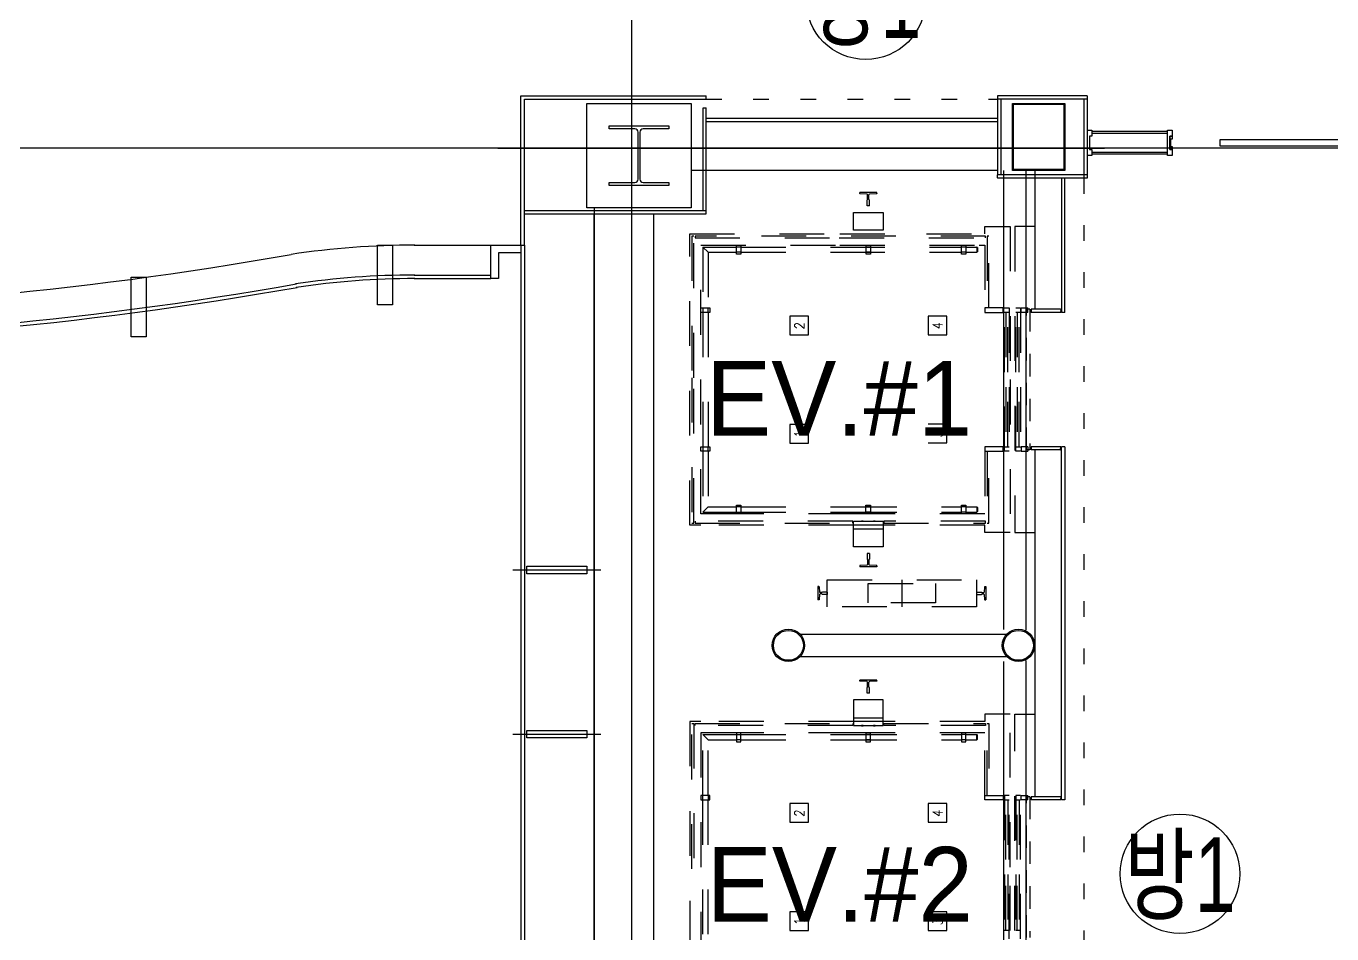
# Model space of a CAD drawing. Header units: metres. Extents: x 854089 to 1083578, y 553449 to 701949.
# Drawn here: x 937491 to 946232, y 639264 to 645344 of the extents above; entities that cross this region are included whole.
import ezdxf
from ezdxf.enums import TextEntityAlignment as Align

# ---------------------------------------------------------------- set-up
doc = ezdxf.new("R2010")
doc.units = ezdxf.units.M
doc.header["$LTSCALE"] = 300
for name, pattern in [('HID2', [1, 0.5, -0.5]), ('HIDDEN', [2, 1, -1]), ('HIDDEN-1', [1.4, 0.35, -0.7, 0.35]), ('업무시설_xr-base$0$CONTINOUS', [0])]:
    doc.linetypes.add(name, pattern=pattern)
doc.layers.get('Defpoints').update_dxf_attribs({"color": 8})
for name, color, linetype in [('1', 3, 'Continuous'), ('9sym', 7, 'Continuous'), ('A-CEN-1', 1, 'Continuous'), ('A-CON', 2, 'Continuous'), ('A-TXT-S', 3, 'Continuous'), ('A-WIN-GLASS', 4, 'Continuous'), ('ELE-STEEL', 5, 'Continuous'), ('ELE9', 9, 'Continuous'), ('ELEV', 252, 'HIDDEN'), ('fire shutter', 2, 'Continuous'), ('KUK-DOOR-FRAME', 4, 'Continuous'), ('KUK-F-DOOR', 4, 'Continuous'), ('KUK-WINDOW', 4, 'Continuous'), ('STEEL', 3, 'Continuous'), ('Text-방', 7, 'Continuous'), ('WIN', 4, 'Continuous')]:
    doc.layers.add(name, color=color, linetype=linetype)
doc.styles.add('LGIS', font='ROMANS.shx', dxfattribs={"width": 0.85, "oblique": 3, "bigfont": 'GSG1.shx'})
doc.styles.add('TEXT(돋음)', font='')
doc.styles.add('돋움', font='')
doc.styles.get('TEXT(돋음)').set_extended_font_data('Dotum')
doc.styles.get('돋움').set_extended_font_data('Dotum')

# ---------------------------------------------------------------- blocks, each defined once
blk = doc.blocks.new('RAIL18')
at = {"color": 3, "linetype": 'Continuous'}
for p, q in [((-89, -57), (-89, 57)), ((-83.4, 57), (-89, 57)), ((-78.2, 8), (-80.9, 54.6)), ((-78.2, 8), (-74.9, 4.7)), ((-41.2, 4.7), (-74.9, 4.7)), ((-38, 8), (-41.2, 4.7)), ((-1, 8), (-38, 8)), ((0, 7), (-1, 8)), ((0, -7), (0, 7)), ((-83.4, -57), (-89, -57)), ((-80.9, -54.6), (-78.2, -8)), ((-78.2, -8), (-74.9, -4.7)), ((-41.2, -4.7), (-74.9, -4.7)), ((-38, -8), (-41.2, -4.7)), ((-1, -8), (-38, -8)), ((0, -7), (-1, -8))]:
    blk.add_line(p, q, dxfattribs=at)
for centre, start, end in [((-83.4, 54.5), 3.40934, 90), ((-83.4, -54.5), 270, 356.59066)]:
    blk.add_arc(centre, 2.5, start, end, dxfattribs=at)
blk = doc.blocks.new('RAIL18K')
at = {"color": 4}
blk.add_blockref('RAIL18', (0, 0), dxfattribs=at)
blk = doc.blocks.new('RAIL13')
at = {"color": 3, "linetype": 'Continuous'}
for p, q in [((-62, -44.5), (-62, 44.5)), ((-56.4, 44.5), (-62, 44.5)), ((-51.2, 8), (-53.9, 42.1)), ((-51.2, 8), (-47.9, 4.7)), ((-35.2, 4.7), (-47.9, 4.7)), ((-32, 8), (-35.2, 4.7)), ((-1, 8), (-32, 8)), ((0, 7), (-1, 8)), ((0, -7), (0, 7)), ((-56.4, -44.5), (-62, -44.5)), ((-53.9, -42.1), (-51.2, -8)), ((-51.2, -8), (-47.9, -4.7)), ((-35.2, -4.7), (-47.9, -4.7)), ((-32, -8), (-35.2, -4.7)), ((-1, -8), (-32, -8)), ((0, -7), (-1, -8))]:
    blk.add_line(p, q, dxfattribs=at)
for centre, start, end in [((-56.4, 42), 3.40934, 90), ((-56.4, -42), 270, 356.59066)]:
    blk.add_arc(centre, 2.5, start, end, dxfattribs=at)
blk = doc.blocks.new('RAIL13K')
at = {"color": 4}
blk.add_blockref('RAIL13', (0, 0), dxfattribs=at)
blk = doc.blocks.new('elev-지하')
at = {"layer": 'ELEV'}
for p, q in [((131727.4, -64829), (131927.4, -64829)), ((131727.4, -64949), (131727.4, -64829)), ((131927.4, -64829), (131927.4, -64949)), ((132607.4, -64924), (132777.4, -64924)), ((132607.4, -64974), (132607.4, -64924)), ((132777.4, -64924), (132777.4, -65949)), ((132942.4, -64924.3), (132807.4, -64924.3)), ((132807.4, -64924.3), (132807.4, -66973.6)), ((130632.4, -65049), (130632.4, -64974)), ((130632.4, -66924), (130632.4, -64974)), ((130632.4, -64974), (130707.4, -64974)), ((130632.4, -64974), (131637.4, -64974)), ((130658.5, -64988.1), (130646.5, -64988.1)), ((130646.5, -64988.1), (130646.5, -65936.5)), ((130658.5, -65936.5), (130658.5, -64988.1)), ((130668.5, -64988.1), (130668.5, -65000.1)), ((132612.4, -64988.1), (130668.5, -64988.1)), ((130668.5, -65000.1), (131633.4, -65000.1)), ((131633.4, -65000.1), (132612.4, -65000.1)), ((131637.4, -64974), (132217.4, -64974)), ((131927.4, -64949), (131727.4, -64949)), ((132217.4, -64974), (132607.4, -64974)), ((132612.4, -65000.1), (132612.4, -64988.1)), ((132634.4, -64988.1), (132622.4, -64988.1)), ((132622.4, -64988.1), (132622.4, -65469)), ((132634.4, -65469), (132634.4, -64988.1)), ((130707.4, -65049), (131637.4, -65049)), ((130707.4, -66849), (130707.4, -65049)), ((130720.4, -65062), (130720.4, -65469)), ((130720.4, -65062), (130944.4, -65062)), ((130720.4, -65062), (130754.4, -65096)), ((130754.4, -65096), (130754.4, -65469)), ((130754.4, -65096), (130944.4, -65096)), ((130944.4, -65049), (130974.4, -65049)), ((130944.4, -65062), (130944.4, -65049)), ((130974.4, -65062), (130944.4, -65062)), ((130944.4, -65096), (130944.4, -65062)), ((130974.4, -65096), (130944.4, -65096)), ((130944.4, -65096), (130944.4, -65096)), ((130944.4, -65109), (130944.4, -65096)), ((130974.4, -65109), (130944.4, -65109)), ((130974.4, -65109), (130944.4, -65109)), ((130974.4, -65049), (130974.4, -65062)), ((130974.4, -65062), (130974.4, -65096)), ((130974.4, -65062), (131637.4, -65062)), ((130974.4, -65096), (130974.4, -65096)), ((130974.4, -65096), (130974.4, -65109)), ((130974.4, -65096), (131637.4, -65096)), ((131637.4, -65049), (132607.4, -65049)), ((131637.4, -65062), (132450.4, -65062)), ((131637.4, -65096), (132450.4, -65096)), ((131812.4, -65049), (131842.4, -65049)), ((131812.4, -65062), (131812.4, -65049)), ((131812.4, -65062), (131812.4, -65062)), ((131842.4, -65062), (131812.4, -65062)), ((131812.4, -65096), (131812.4, -65062)), ((131842.4, -65096), (131812.4, -65096)), ((131812.4, -65096), (131812.4, -65096)), ((131812.4, -65109), (131812.4, -65096)), ((131842.4, -65109), (131812.4, -65109)), ((131842.4, -65109), (131812.4, -65109)), ((131842.4, -65049), (131842.4, -65062)), ((131842.4, -65062), (131842.4, -65096)), ((131842.4, -65062), (131842.4, -65062)), ((131842.4, -65096), (131842.4, -65096)), ((131842.4, -65096), (131842.4, -65109)), ((132450.4, -65049), (132480.4, -65049)), ((132450.4, -65062), (132450.4, -65049)), ((132450.4, -65062), (132450.4, -65062)), ((132480.4, -65062), (132450.4, -65062)), ((132450.4, -65096), (132450.4, -65062)), ((132480.4, -65096), (132450.4, -65096)), ((132450.4, -65096), (132450.4, -65096)), ((132450.4, -65109), (132450.4, -65096)), ((132480.4, -65109), (132450.4, -65109)), ((132480.4, -65109), (132450.4, -65109)), ((132480.4, -65049), (132480.4, -65062)), ((132480.4, -65062), (132480.4, -65096)), ((132480.4, -65062), (132480.4, -65062)), ((132480.4, -65062), (132554.4, -65062)), ((132480.4, -65096), (132480.4, -65096)), ((132480.4, -65096), (132480.4, -65109)), ((132480.4, -65096), (132554.4, -65096)), ((132554.4, -65062), (132554.4, -65096)), ((132557.4, -65065), (132554.4, -65062)), ((132554.4, -65096), (132557.4, -65093)), ((132557.4, -65065), (132557.4, -65093)), ((132569.4, -65049), (132607.4, -65049)), ((132607.4, -65049), (132607.4, -65469)), ((130707.4, -65469), (130720.4, -65469)), ((130707.4, -65499), (130707.4, -65469)), ((130720.4, -65469), (130720.4, -65469)), ((130720.4, -65469), (130720.4, -65499)), ((130720.4, -65469), (130754.4, -65469)), ((130754.4, -65499), (130754.4, -65469)), ((130754.4, -65469), (130767.4, -65469)), ((130767.4, -65469), (130767.4, -65499)), ((130767.4, -65469), (130767.4, -65499)), ((132729.4, -65469), (132607.4, -65469)), ((132729.4, -65469), (132607.4, -65469)), ((132607.4, -65469), (132607.4, -65499)), ((132729.4, -65469), (132607.4, -65469)), ((132634.4, -65469), (132622.4, -65469)), ((132729.4, -65499), (132729.4, -65469)), ((132739.4, -65469), (132769.4, -65469)), ((132739.4, -65899), (132739.4, -65469)), ((132769.4, -65469), (132769.4, -65899)), ((132815.4, -65469), (132845.4, -65469)), ((132815.4, -65899), (132815.4, -65469)), ((132845.4, -65469), (132845.4, -65899)), ((132850.4, -65499), (132850.4, -65469)), ((132850.4, -65469), (132894.4, -65469)), ((132850.4, -65499), (132850.4, -65469)), ((132850.4, -65469), (132894.4, -65469)), ((132894.4, -65499), (132894.4, -65469)), ((130720.4, -65499), (130707.4, -65499)), ((130754.4, -65499), (130720.4, -65499)), ((130720.4, -65499), (130720.4, -66399)), ((130720.4, -65499), (130720.4, -65499)), ((130754.4, -65499), (130754.4, -66399)), ((130767.4, -65499), (130754.4, -65499)), ((131427.3, -65524.2), (131302.3, -65524.2)), ((131302.3, -65524.2), (131302.3, -65649.2)), ((131427.3, -65649.2), (131427.3, -65524.2)), ((132352.6, -65524.2), (132227.6, -65524.2)), ((132227.6, -65524.2), (132227.6, -65649.2)), ((132352.6, -65649.2), (132352.6, -65524.2)), ((132607.4, -65499), (132729.4, -65499)), ((132769.4, -65499), (132739.4, -65499)), ((132748.4, -65499), (132748.4, -65899)), ((132760.4, -65899), (132760.4, -65499)), ((132845.4, -65499), (132815.4, -65499)), ((132824.4, -65499), (132824.4, -65899)), ((132836.4, -65899), (132836.4, -65499)), ((132894.4, -65499), (132850.4, -65499)), ((132894.4, -65499), (132850.4, -65499)), ((131302.3, -65649.2), (131427.3, -65649.2)), ((132227.6, -65649.2), (132352.6, -65649.2)), ((130646.5, -65936.5), (130646.5, -66909.9)), ((130658.5, -66909.9), (130658.5, -65936.5)), ((132777.4, -65949), (132777.4, -66974)), ((132739.4, -66429), (132739.4, -65999)), ((132748.4, -65999), (132748.4, -66399)), ((132760.4, -66399), (132760.4, -65999)), ((132769.4, -65999), (132769.4, -66429)), ((132815.4, -66429), (132815.4, -65999)), ((132824.4, -65999), (132824.4, -66399)), ((132836.4, -66399), (132836.4, -65999)), ((132845.4, -65999), (132845.4, -66429)), ((131427.3, -66249), (131302.3, -66249)), ((131302.3, -66249), (131302.3, -66374)), ((131427.3, -66374), (131427.3, -66249)), ((132352.6, -66248.7), (132227.6, -66248.7)), ((132352.6, -66373.7), (132352.6, -66248.7)), ((130707.4, -66399), (130720.4, -66399)), ((130707.4, -66429), (130707.4, -66399)), ((130720.4, -66429), (130707.4, -66429)), ((130720.4, -66399), (130720.4, -66399)), ((130720.4, -66399), (130720.4, -66429)), ((130720.4, -66399), (130754.4, -66399)), ((130754.4, -66429), (130720.4, -66429)), ((130720.4, -66429), (130720.4, -66429)), ((130720.4, -66429), (130720.4, -66836)), ((130754.4, -66429), (130754.4, -66399)), ((130754.4, -66399), (130767.4, -66399)), ((130767.4, -66429), (130754.4, -66429)), ((130754.4, -66429), (130754.4, -66802)), ((130767.4, -66399), (130767.4, -66429)), ((130767.4, -66399), (130767.4, -66429)), ((131302.3, -66374), (131427.3, -66374)), ((132227.6, -66373.7), (132352.6, -66373.7)), ((132607.4, -66399), (132607.4, -66429)), ((132607.4, -66399), (132607.4, -66429)), ((132729.4, -66399), (132607.4, -66399)), ((132607.4, -66429), (132622.4, -66429)), ((132607.4, -66429), (132607.4, -66849)), ((132607.4, -66429), (132729.4, -66429)), ((132622.4, -66429), (132634.4, -66429)), ((132622.4, -66429), (132622.4, -66909.9)), ((132634.4, -66909.9), (132634.4, -66429)), ((132634.4, -66429), (132729.4, -66429)), ((132729.4, -66429), (132729.4, -66399)), ((132739.4, -66399), (132769.4, -66399)), ((132769.4, -66429), (132739.4, -66429)), ((132815.4, -66399), (132845.4, -66399)), ((132845.4, -66429), (132815.4, -66429)), ((132850.4, -66399), (132850.4, -66429)), ((132894.4, -66399), (132850.4, -66399)), ((132850.4, -66429), (132894.4, -66429)), ((132894.4, -66399), (132894.4, -66429)), ((130944.4, -66849), (130707.4, -66849)), ((130720.4, -66836), (130754.4, -66802)), ((130720.4, -66836), (130944.4, -66836)), ((130754.4, -66802), (130944.4, -66802)), ((130944.4, -66789), (130974.4, -66789)), ((130944.4, -66802), (130944.4, -66789)), ((130974.4, -66802), (130944.4, -66802)), ((130944.4, -66836), (130944.4, -66802)), ((130944.4, -66836), (130974.4, -66836)), ((130944.4, -66849), (130944.4, -66836)), ((130974.4, -66849), (130944.4, -66849)), ((130974.4, -66849), (130944.4, -66849)), ((130974.4, -66789), (130974.4, -66802)), ((130974.4, -66802), (130974.4, -66836)), ((130974.4, -66802), (131717.4, -66802)), ((130974.4, -66836), (130974.4, -66849)), ((130974.4, -66836), (131717.4, -66836)), ((131727.4, -66849), (130974.4, -66849)), ((131717.4, -66802), (132450.4, -66802)), ((131717.4, -66836), (132450.4, -66836)), ((132607.4, -66849), (131727.4, -66849)), ((131811.8, -66789), (131841.8, -66789)), ((131811.8, -66802), (131811.8, -66789)), ((131841.8, -66802), (131811.8, -66802)), ((131811.8, -66836), (131811.8, -66802)), ((131841.8, -66836), (131811.8, -66836)), ((131811.8, -66849), (131811.8, -66836)), ((131841.8, -66849), (131811.8, -66849)), ((131841.8, -66849), (131811.8, -66849)), ((131841.8, -66789), (131841.8, -66802)), ((131841.8, -66802), (131841.8, -66836)), ((131841.8, -66836), (131841.8, -66849)), ((132450.4, -66789), (132480.4, -66789)), ((132450.4, -66802), (132450.4, -66789)), ((132480.4, -66802), (132450.4, -66802)), ((132450.4, -66836), (132450.4, -66802)), ((132480.4, -66836), (132450.4, -66836)), ((132450.4, -66849), (132450.4, -66836)), ((132480.4, -66849), (132450.4, -66849)), ((132480.4, -66849), (132450.4, -66849)), ((132480.4, -66789), (132480.4, -66802)), ((132480.4, -66802), (132480.4, -66836)), ((132480.4, -66802), (132554.4, -66802)), ((132480.4, -66836), (132480.4, -66849)), ((132480.4, -66836), (132554.4, -66836)), ((132554.4, -66802), (132554.4, -66836)), ((132557.4, -66805), (132554.4, -66802)), ((132554.4, -66836), (132557.4, -66833)), ((132557.4, -66805), (132557.4, -66833)), ((132607.4, -66849), (132569.4, -66849)), ((131727.4, -66924), (130632.4, -66924)), ((130707.4, -66924), (130632.4, -66924)), ((130646.5, -66909.9), (130658.5, -66909.9)), ((131723.4, -66897.9), (130668.5, -66897.9)), ((130668.5, -66897.9), (130668.5, -66909.9)), ((130668.5, -66909.9), (131723.4, -66909.9)), ((131723.4, -66909.9), (131723.4, -66897.9)), ((131727.4, -66897.9), (131782.4, -66897.9)), ((131727.4, -66924), (131727.4, -66897.9)), ((131927.4, -66924), (131727.4, -66924)), ((131727.4, -66924), (131727.4, -66924)), ((131727.4, -66949), (131727.4, -66924)), ((131727.4, -67069), (131727.4, -66949)), ((131727.4, -66949), (131927.4, -66949)), ((131782.4, -66895.9), (131792.4, -66895.9)), ((131782.4, -66897.9), (131782.4, -66895.9)), ((131782.4, -66897.9), (131792.4, -66897.9)), ((131792.4, -66897.9), (131782.4, -66897.9)), ((131792.4, -66895.9), (131792.4, -66897.9)), ((131792.4, -66897.9), (131862.4, -66897.9)), ((131862.4, -66895.9), (131872.4, -66895.9)), ((131862.4, -66897.9), (131862.4, -66895.9)), ((131862.4, -66897.9), (131872.4, -66897.9)), ((131872.4, -66897.9), (131862.4, -66897.9)), ((131872.4, -66895.9), (131872.4, -66897.9)), ((131872.4, -66897.9), (131927.4, -66897.9)), ((131927.4, -66897.9), (131927.4, -66924)), ((131927.4, -66924), (131927.4, -66949)), ((131927.4, -66924), (131927.4, -66924)), ((132607.4, -66924), (131927.4, -66924)), ((131927.4, -66949), (131927.4, -67069)), ((131931.4, -66897.9), (131931.4, -66909.9)), ((132612.4, -66897.9), (131931.4, -66897.9)), ((131931.4, -66909.9), (132612.4, -66909.9)), ((132607.4, -66974), (132607.4, -66924)), ((132612.4, -66909.9), (132612.4, -66897.9)), ((132622.4, -66909.9), (132634.4, -66909.9)), ((132777.4, -66974), (132607.4, -66974)), ((132807.4, -66973.6), (132942.4, -66973.6)), ((131927.4, -67069), (131727.4, -67069)), ((132052.4, -67290), (132052.4, -67470)), ((131727.4, -68094), (131727.4, -68214)), ((131927.4, -68094), (131727.4, -68094)), ((131927.4, -68214), (131927.4, -68094)), ((131727.4, -68239), (130632.4, -68239)), ((130707.4, -68239), (130632.4, -68239)), ((130632.4, -68239), (130632.4, -70189)), ((130646.5, -68253.1), (130658.5, -68253.1)), ((130646.5, -69226.5), (130646.5, -68253.1)), ((130658.5, -68253.1), (130658.5, -69226.5)), ((130668.5, -68265.1), (130668.5, -68253.1)), ((130668.5, -68253.1), (131723.4, -68253.1)), ((131723.4, -68265.1), (130668.5, -68265.1)), ((131723.4, -68253.1), (131723.4, -68265.1)), ((131727.4, -68214), (131927.4, -68214)), ((131727.4, -68214), (131727.4, -68239)), ((131727.4, -68239), (131727.4, -68265.1)), ((131927.4, -68239), (131727.4, -68239)), ((131727.4, -68239), (131727.4, -68239)), ((131727.4, -68265.1), (131782.4, -68265.1)), ((131782.4, -68265.1), (131792.4, -68265.1)), ((131792.4, -68265.1), (131782.4, -68265.1)), ((131782.4, -68265.1), (131782.4, -68267.1)), ((131792.4, -68265.1), (131862.4, -68265.1)), ((131792.4, -68267.1), (131792.4, -68265.1)), ((131862.4, -68265.1), (131872.4, -68265.1)), ((131872.4, -68265.1), (131862.4, -68265.1)), ((131862.4, -68265.1), (131862.4, -68267.1)), ((131872.4, -68267.1), (131872.4, -68265.1)), ((131872.4, -68265.1), (131927.4, -68265.1)), ((131927.4, -68239), (131927.4, -68214)), ((131927.4, -68265.1), (131927.4, -68239)), ((131927.4, -68239), (131927.4, -68239)), ((132607.4, -68239), (131927.4, -68239)), ((131931.4, -68265.1), (131931.4, -68253.1)), ((131931.4, -68253.1), (132612.4, -68253.1)), ((132612.4, -68265.1), (131931.4, -68265.1)), ((132607.4, -68189), (132607.4, -68239)), ((132777.4, -68189), (132607.4, -68189)), ((132612.4, -68253.1), (132612.4, -68265.1)), ((132622.4, -68253.1), (132634.4, -68253.1)), ((132622.4, -68734), (132622.4, -68253.1)), ((132634.4, -68253.1), (132634.4, -68734)), ((132777.4, -69214), (132777.4, -68189)), ((132807.4, -68189.3), (132942.4, -68189.3)), ((132807.4, -70238.7), (132807.4, -68189.3)), ((130944.4, -68314), (130707.4, -68314)), ((130707.4, -68314), (130707.4, -70114)), ((130720.4, -68327), (130944.4, -68327)), ((130720.4, -68327), (130754.4, -68361)), ((130720.4, -68734), (130720.4, -68327)), ((130944.4, -68314), (130944.4, -68327)), ((130974.4, -68314), (130944.4, -68314)), ((130974.4, -68314), (130944.4, -68314)), ((130944.4, -68327), (130974.4, -68327)), ((130944.4, -68327), (130944.4, -68361)), ((131727.4, -68314), (130974.4, -68314)), ((130974.4, -68327), (130974.4, -68314)), ((130974.4, -68361), (130974.4, -68327)), ((130974.4, -68327), (131717.4, -68327)), ((131717.4, -68327), (132450.4, -68327)), ((132607.4, -68314), (131727.4, -68314)), ((131782.4, -68267.1), (131792.4, -68267.1)), ((131811.8, -68314), (131811.8, -68327)), ((131841.8, -68314), (131811.8, -68314)), ((131841.8, -68314), (131811.8, -68314)), ((131841.8, -68327), (131811.8, -68327)), ((131811.8, -68327), (131811.8, -68361)), ((131841.8, -68327), (131841.8, -68314)), ((131841.8, -68361), (131841.8, -68327)), ((131862.4, -68267.1), (131872.4, -68267.1)), ((132480.4, -68314), (132450.4, -68314)), ((132480.4, -68314), (132450.4, -68314)), ((132450.4, -68314), (132450.4, -68327)), ((132480.4, -68327), (132450.4, -68327)), ((132450.4, -68327), (132450.4, -68361)), ((132480.4, -68327), (132480.4, -68314)), ((132480.4, -68361), (132480.4, -68327)), ((132480.4, -68327), (132554.4, -68327)), ((132554.4, -68361), (132554.4, -68327)), ((132554.4, -68327), (132557.4, -68330)), ((132557.4, -68358), (132557.4, -68330)), ((132607.4, -68314), (132569.4, -68314)), ((132607.4, -68734), (132607.4, -68314)), ((130754.4, -68361), (130944.4, -68361)), ((130754.4, -68734), (130754.4, -68361)), ((130974.4, -68361), (130944.4, -68361)), ((130944.4, -68361), (130944.4, -68374)), ((130944.4, -68374), (130974.4, -68374)), ((130974.4, -68374), (130974.4, -68361)), ((130974.4, -68361), (131717.4, -68361)), ((131717.4, -68361), (132450.4, -68361)), ((131841.8, -68361), (131811.8, -68361)), ((131811.8, -68361), (131811.8, -68374)), ((131811.8, -68374), (131841.8, -68374)), ((131841.8, -68374), (131841.8, -68361)), ((132480.4, -68361), (132450.4, -68361)), ((132450.4, -68361), (132450.4, -68374)), ((132450.4, -68374), (132480.4, -68374)), ((132480.4, -68374), (132480.4, -68361)), ((132480.4, -68361), (132554.4, -68361)), ((132557.4, -68358), (132554.4, -68361)), ((130707.4, -68734), (130707.4, -68764)), ((130720.4, -68734), (130707.4, -68734)), ((130707.4, -68764), (130720.4, -68764)), ((130754.4, -68734), (130720.4, -68734)), ((130720.4, -68764), (130720.4, -68734)), ((130720.4, -68734), (130720.4, -68734)), ((130720.4, -68764), (130720.4, -68764)), ((130720.4, -68764), (130754.4, -68764)), ((130720.4, -69664), (130720.4, -68764)), ((130754.4, -68734), (130754.4, -68764)), ((130767.4, -68734), (130754.4, -68734)), ((130754.4, -68764), (130767.4, -68764)), ((130754.4, -69664), (130754.4, -68764)), ((130767.4, -68764), (130767.4, -68734)), ((130767.4, -68764), (130767.4, -68734)), ((131427.3, -68789.2), (131302.3, -68789.2)), ((131302.3, -68789.2), (131302.3, -68914.2)), ((131427.3, -68914.2), (131427.3, -68789.2)), ((132352.6, -68789.2), (132227.6, -68789.2)), ((132227.6, -68789.2), (132227.6, -68914.2)), ((132352.6, -68914.2), (132352.6, -68789.2)), ((132607.4, -68734), (132622.4, -68734)), ((132607.4, -68764), (132607.4, -68734)), ((132607.4, -68734), (132729.4, -68734)), ((132607.4, -68764), (132607.4, -68734)), ((132729.4, -68764), (132607.4, -68764)), ((132622.4, -68734), (132634.4, -68734)), ((132634.4, -68734), (132729.4, -68734)), ((132729.4, -68734), (132729.4, -68764)), ((132739.4, -68734), (132739.4, -69164)), ((132769.4, -68734), (132739.4, -68734)), ((132739.4, -68764), (132769.4, -68764)), ((132748.4, -69164), (132748.4, -68764)), ((132760.4, -68764), (132760.4, -69164)), ((132769.4, -69164), (132769.4, -68734)), ((132815.4, -68734), (132815.4, -69164)), ((132845.4, -68734), (132815.4, -68734)), ((132815.4, -68764), (132845.4, -68764)), ((132824.4, -69164), (132824.4, -68764)), ((132836.4, -68764), (132836.4, -69164)), ((132845.4, -69164), (132845.4, -68734)), ((132850.4, -68764), (132850.4, -68734)), ((132850.4, -68734), (132894.4, -68734)), ((132894.4, -68764), (132850.4, -68764)), ((132894.4, -68764), (132894.4, -68734)), ((132894.4, -68764), (132894.4, -68734)), ((132894.4, -68764), (132894.4, -68734)), ((131302.3, -68914.2), (131427.3, -68914.2)), ((132227.6, -68914.2), (132352.6, -68914.2)), ((132777.4, -70239), (132777.4, -69214)), ((132739.4, -69264), (132739.4, -69694)), ((132748.4, -69639), (132748.4, -69264)), ((132760.4, -69264), (132760.4, -69639)), ((132769.4, -69694), (132769.4, -69264)), ((132815.4, -69264), (132815.4, -69694)), ((132824.4, -69639), (132824.4, -69264)), ((132836.4, -69264), (132836.4, -69639)), ((132845.4, -69694), (132845.4, -69264)), ((131427.3, -69514), (131302.3, -69514)), ((131302.3, -69514), (131302.3, -69639)), ((131427.3, -69639), (131427.3, -69514)), ((132352.6, -69513.7), (132227.6, -69513.7)), ((132227.6, -69513.7), (132227.6, -69638.7)), ((132352.6, -69638.7), (132352.6, -69513.7)), ((131302.3, -69639), (131427.3, -69639)), ((132227.6, -69638.7), (132352.6, -69638.7)), ((132769.4, -69639), (132739.4, -69639)), ((132845.4, -69639), (132815.4, -69639))]:
    blk.add_line(p, q, dxfattribs=at)
for points in [[(131552.4, -67470), (131552.4, -67290), (132552.4, -67290), (132552.4, -67470)], [(131827.4, -67445), (131827.4, -67315), (132277.4, -67315), (132277.4, -67445)]]:
    blk.add_lwpolyline(points, close=True, dxfattribs=at)
at = {"layer": '1', "color": 3, "xscale": -1, "rotation": 90}
blk.add_blockref('RAIL18K', (131827.4, -64785), dxfattribs=at)
at = {"layer": 'ELEV'}
for name, p, rotation in [('RAIL18K', (131827.4, -67113), 90), ('RAIL13K', (132552.4, -67380), 180)]:
    blk.add_blockref(name, p, dxfattribs=dict(at, rotation=rotation))
at = {"layer": 'ELEV', "xscale": -1}
for name, p, rotation in [('RAIL13K', (131552.4, -67380), 180), ('RAIL18K', (131827.4, -68050), 90)]:
    blk.add_blockref(name, p, dxfattribs=dict(at, rotation=rotation))
at = {"layer": 'ELEV', "style": 'LGIS', "oblique": 3, "width": 0.85}
for s, p in [('2', (131399, -65613.9)), ('4', (132324.4, -65613.9)), ('1', (131399, -66338.8)), ('3', (132324.4, -66338.4)), ('2', (131399, -68878.9)), ('4', (132324.4, -68878.9)), ('1', (131399, -69603.8)), ('3', (132324.4, -69603.4))]:
    blk.add_text(s, height=65, rotation=90, dxfattribs=at).set_placement(p)

msp = doc.modelspace()

# ---------------------------------------------------------------- linework, layer by layer
for p, q in [((940802.4, 644876.6, 0), (942043.4, 644876.6, 0)), ((940802.4, 643876.7, 0), (940802.4, 644876.6, 0)), ((940826.4, 644855.1, 0), (942043.4, 644855.1, 0)), ((940826.4, 643876.7, 0), (940826.4, 644855.1, 0)), ((942043.4, 644855.1, 0), (942043.4, 644876.6, 0)), ((944593.4, 644876.1, 0), (943993.4, 644876.1, 0)), ((944593.4, 644854.6, 0), (943993.4, 644854.6, 0)), ((944593.4, 644876.1, 0), (944593.4, 644854.6, 0)), ((944571.9, 644348.1, 0), (943993.4, 644348.1, 0)), ((944571.9, 644326.6, 0), (943993.4, 644326.6, 0)), ((944593.4, 644348.1, 0), (944571.9, 644348.1, 0)), ((944593.4, 644326.6, 0), (944571.9, 644326.6, 0)), ((944593.4, 644348.1, 0), (944593.4, 644326.6, 0)), ((940826.4, 644108.2, 0), (942043.4, 644108.2, 0)), ((940826.4, 644086.6, 0), (942043.4, 644086.6, 0))]:
    msp.add_line(p, q)
at = {"elevation": 0}
for points in [[(939944, 643476.7), (939844, 643476.7), (939844, 643876.7), (939944, 643876.7)], [(938294, 643262), (938194, 643262), (938194, 643662), (938294, 643662)]]:
    msp.add_lwpolyline(points, close=True, dxfattribs=at)
msp.add_lwpolyline([(940802.4, 643876.7), (940802.4, 643825.8), (940652.4, 643825.8), (940652.4, 643652.8), (940602.4, 643652.8), (940602.4, 643876.7), (940802.4, 643876.7)], dxfattribs=at)
msp.add_lwpolyline([(940802.4, 643876.7), (940802.4, 643825.8), (940652.4, 643825.8), (940652.4, 643652.8), (940602.4, 643652.8), (940602.4, 643876.7), (940802.4, 643876.7)], dxfattribs=at)
at = {"layer": '9sym'}
for p, q in [((943993.4, 644876.1, 0), (943993.4, 644854.6, 0)), ((943993.4, 644326.7, 0), (943993.4, 644348.1, 0)), ((942043.4, 644086.6, 0), (942043.4, 644108.2, 0)), ((940802.4, 643876.7, 0), (940826.4, 643876.7, 0))]:
    msp.add_line(p, q, dxfattribs=at)
at = {"layer": 'A-CEN-1', "linetype": 'Continuous'}
for p, q in [((941543.4, 681575.2), (941543.4, 632096.8)), ((1019023.5, 644526.6), (880541.6, 644526.6)), ((940649.2, 644526.6), (944710.1, 644526.6))]:
    msp.add_line(p, q, dxfattribs=at)
at = {"layer": 'A-CON', "elevation": 0}
msp.add_lwpolyline([(941243.4, 644826.6), (941943.4, 644826.6), (941943.4, 644126.6), (941243.4, 644126.6)], close=True, dxfattribs=at)
at = {"layer": 'A-WIN-GLASS'}
for p, q in [((943993.4, 644854.6, 0), (943993.4, 644348.1, 0)), ((944014.9, 644854.6, 0), (944014.9, 644348.1, 0)), ((944571.9, 644854.6, 0), (944571.9, 644326.6, 0)), ((944593.4, 644854.6, 0), (944593.4, 644348.1, 0)), ((943993.4, 644326.7, 0), (943993.4, 644326.6, 0)), ((943993.4, 644326.7, 0), (943993.4, 644326.6, 0)), ((944421.9, 644326.6, 0), (944421.9, 643427.6, 0)), ((944443.4, 643427.6, 0), (944443.4, 644326.6, 0)), ((940802.4, 643876.7, 0), (940802.4, 632826.6, 0)), ((940826.4, 643876.7, 0), (940826.4, 632826.6, 0)), ((940088, 643676.7, 0), (940602.4, 643676.7, 0)), ((940088, 643652.7, 0), (940602.4, 643652.8, 0)), ((944415.9, 643448.1, 0), (944218.9, 643448.1, 0)), ((944218.9, 643448.1, 0), (944218.9, 643426.6, 0)), ((944415.9, 643426.6, 0), (944218.9, 643426.6, 0)), ((944415.9, 643448.1, 0), (944416.9, 643447.2, 0)), ((944416.9, 643439.1, 0), (944415.9, 643438.1, 0)), ((944415.9, 643438.1, 0), (944415.9, 643436.6, 0)), ((944416.9, 643447.2, 0), (944416.9, 643439.1, 0)), ((944433.4, 643427.6, 0), (944431.9, 643427.6, 0)), ((944434.4, 643426.6, 0), (944433.4, 643427.6, 0)), ((944442.4, 643426.6, 0), (944434.4, 643426.6, 0)), ((944443.4, 643427.6, 0), (944442.4, 643426.6, 0)), ((944415.9, 642526.6, 0), (944218.9, 642526.6, 0)), ((944218.9, 642526.6, 0), (944218.9, 642505.1, 0)), ((944415.9, 642505.1, 0), (944218.9, 642505.1, 0)), ((944415.9, 642515.1, 0), (944415.9, 642516.6, 0)), ((944416.9, 642514.1, 0), (944415.9, 642515.1, 0)), ((944415.9, 642505.1, 0), (944416.9, 642506.1, 0)), ((944416.9, 642506.1, 0), (944416.9, 642514.1, 0)), ((944421.9, 640162.6, 0), (944421.9, 642525.6, 0)), ((944433.4, 642525.6, 0), (944431.9, 642525.6, 0)), ((944434.4, 642526.6, 0), (944433.4, 642525.6, 0)), ((944442.4, 642526.6, 0), (944434.4, 642526.6, 0)), ((944443.4, 642525.6, 0), (944442.4, 642526.6, 0)), ((944443.4, 642525.6, 0), (944443.4, 640162.6, 0)), ((944415.9, 640183.1, 0), (944218.9, 640183.1, 0)), ((944218.9, 640183.1, 0), (944218.9, 640161.6, 0)), ((944415.9, 640161.6, 0), (944218.9, 640161.6, 0)), ((944415.9, 640183.1, 0), (944416.9, 640182.2, 0)), ((944416.9, 640174.1, 0), (944415.9, 640173.1, 0)), ((944415.9, 640173.1, 0), (944415.9, 640171.6, 0)), ((944416.9, 640182.2, 0), (944416.9, 640174.1, 0)), ((944433.4, 640162.6, 0), (944431.9, 640162.6, 0)), ((944434.4, 640161.6, 0), (944433.4, 640162.6, 0)), ((944442.4, 640161.6, 0), (944434.4, 640161.6, 0)), ((944443.4, 640162.6, 0), (944442.4, 640161.6, 0))]:
    msp.add_line(p, q, dxfattribs=at)
at = {"layer": 'A-WIN-GLASS', "color": 9}
msp.add_line((940087.9, 643876.7, 0), (940802.4, 643876.7, 0), dxfattribs=at)
at = {"layer": 'A-WIN-GLASS', "linetype": 'HID2'}
for p, q in [((944187.4, 642505.1, 0), (944187.4, 643448.1, 0)), ((944208.9, 643448.1, 0), (944187.4, 643448.1, 0)), ((944208.9, 643448.1, 0), (944208.9, 642505.1, 0)), ((944208.9, 642505.1, 0), (944187.4, 642505.1, 0)), ((944187.4, 639240.1, 0), (944187.4, 640183.1, 0)), ((944208.9, 640183.1, 0), (944187.4, 640183.1, 0)), ((944208.9, 640183.1, 0), (944208.9, 639240.1, 0))]:
    msp.add_line(p, q, dxfattribs=at)
at = {"layer": 'A-WIN-GLASS', "elevation": 0}
for points in [[(942043.4, 644726.6), (943993.4, 644726.6)], [(942043.4, 644705.1), (943993.4, 644705.1)], [(944415.9, 643436.6), (944416.9, 643435.6), (944416.9, 643427.6), (944415.9, 643426.6)], [(944431.9, 643427.6), (944430.9, 643426.6), (944422.9, 643426.6), (944421.9, 643427.6)], [(944415.9, 642516.6), (944416.9, 642517.6), (944416.9, 642525.6), (944415.9, 642526.6)], [(944431.9, 642525.6), (944430.9, 642526.6), (944422.9, 642526.6), (944421.9, 642525.6)], [(940843.4, 641676.6), (940843.4, 641726.6), (941243.4, 641726.6), (941243.4, 641676.6), (940843.4, 641676.6)], [(940843.4, 641676.6), (940843.4, 641726.6), (941243.4, 641726.6), (941243.4, 641676.6), (940843.4, 641676.6)], [(940843.4, 640576.6), (940843.4, 640626.6), (941243.4, 640626.6), (941243.4, 640576.6), (940843.4, 640576.6)], [(940843.4, 640576.6), (940843.4, 640626.6), (941243.4, 640626.6), (941243.4, 640576.6), (940843.4, 640576.6)], [(944415.9, 640171.6), (944416.9, 640170.7), (944416.9, 640162.6), (944415.9, 640161.6)], [(944431.9, 640162.6), (944430.9, 640161.6), (944422.9, 640161.6), (944421.9, 640162.6)]]:
    msp.add_lwpolyline(points, dxfattribs=at)
at = {"layer": 'A-WIN-GLASS', "color": 9}
for centre, radius, start, end in [((940088.7, 638376.7, 0), 5500, 89.95073, 98.61356), ((934943.4, 668126.6, 0), 24693, 259.9207, 280.0793)]:
    msp.add_arc(centre, radius, start, end, dxfattribs=at)
at = {"layer": 'A-WIN-GLASS'}
for centre, radius, start, end in [((934943.4, 668126.6, 0), 24893, 259.9207, 280.0793), ((940088.7, 638376.7, 0), 5300, 89.95073, 98.61356), ((940088.7, 638376.7, 0), 5276, 89.95073, 98.61356), ((934943.4, 668126.6, 0), 24917, 259.9207, 280.0793)]:
    msp.add_arc(centre, radius, start, end, dxfattribs=at)
at = {"layer": 'Defpoints'}
for p, q in [((940749.1, 641701.6, 0), (941337.6, 641701.6, 0)), ((940749.1, 641701.6, 0), (941337.6, 641701.6, 0)), ((940749.1, 640601.6, 0), (941337.6, 640601.6, 0)), ((940749.1, 640601.6, 0), (941337.6, 640601.6, 0))]:
    msp.add_line(p, q, dxfattribs=at)
at = {"layer": 'ELE-STEEL'}
for p, q in [((944033.4, 644376.6, 0), (944033.4, 641303.7, 0)), ((944183.4, 644376.6, 0), (944183.4, 641299, 0)), ((941293.4, 634976.6, 0), (941293.4, 644086.6, 0)), ((941693.4, 634976.6, 0), (941693.4, 644086.6, 0)), ((944033.4, 641089.5, 0), (944033.4, 638013.7, 0)), ((944183.4, 641094.2, 0), (944183.4, 638009, 0))]:
    msp.add_line(p, q, dxfattribs=at)
at = {"layer": 'ELE-STEEL', "elevation": 0}
for points in [[(942671.3, 641271.6), (944055.7, 641271.6)], [(942671.3, 641121.6), (944055.7, 641121.6)]]:
    msp.add_lwpolyline(points, dxfattribs=at)
at = {"layer": 'ELE9', "color": 9}
msp.add_line((943993.4, 644376.6, 0), (941943.4, 644376.6, 0), dxfattribs=at)
at = {"layer": 'ELE9', "color": 9, "elevation": 0}
for points in [[(944243.4, 644376.6), (944243.4, 643448.1)], [(941293.4, 644126.6), (941293.4, 634998.1)], [(944243.4, 642505.1), (944243.4, 640183.1)]]:
    msp.add_lwpolyline(points, dxfattribs=at)
at = {"layer": 'fire shutter', "color": 2, "linetype": 'HIDDEN-1'}
for p, q in [((942043.4, 644855.1, 0), (943993.4, 644855.1, 0)), ((944571.9, 644326.6, 0), (944571.9, 634776.7, 0))]:
    msp.add_line(p, q, dxfattribs=at)
at = {"layer": 'KUK-DOOR-FRAME', "elevation": 0}
for points in [[(944594.9, 644477.4), (944594.9, 644647.4), (944624.9, 644647.4), (944624.9, 644607.4), (944609.9, 644607.4), (944609.9, 644517.4), (944624.9, 644517.4), (944624.9, 644477.4), (944594.9, 644477.4)], [(945131.6, 644477.4), (945131.6, 644647.4), (945161.6, 644647.4), (945161.6, 644607.4), (945146.6, 644607.4), (945146.6, 644517.4), (945161.6, 644517.4), (945161.6, 644477.4), (945131.6, 644477.4)], [(945146.6, 644517.4), (945146.6, 644607.4), (945161.6, 644607.4), (945161.6, 644587.4), (945151.6, 644587.4), (945151.6, 644537.4), (945161.6, 644537.4), (945161.6, 644517.4), (945146.6, 644517.4)]]:
    msp.add_lwpolyline(points, dxfattribs=at)
at = {"layer": 'KUK-F-DOOR', "color": 4, "ltscale": 30, "elevation": 0}
msp.add_lwpolyline([(945480.9, 644582.4), (945480.9, 644542.4), (946665.9, 644542.4), (946665.9, 644582.4)], close=True, dxfattribs=at)
at = {"layer": 'KUK-WINDOW', "linetype": '업무시설_xr-base$0$CONTINOUS', "elevation": 0}
for points in [[(945131.6, 644637.4), (944624.9, 644637.4)], [(944624.9, 644627.4), (945131.6, 644627.4)], [(945131.6, 644497.4), (944624.9, 644497.4)], [(944624.9, 644487.4), (945131.6, 644487.4)]]:
    msp.add_lwpolyline(points, dxfattribs=at)
at = {"layer": 'STEEL', "elevation": 0}
for points in [[(944443.4, 644826.6), (944443.4, 644376.6), (944093.4, 644376.6), (944093.4, 644826.6)], [(944437.4, 644820.6), (944437.4, 644382.6), (944099.4, 644382.6), (944099.4, 644820.6)]]:
    msp.add_lwpolyline(points, close=True, dxfattribs=at)
msp.add_lwpolyline([(941393.4, 644276.6), (941393.4, 644297.6), (941565.9, 644297.6, 0.414214), (941586.9, 644318.6), (941586.9, 644634.6, 0.414214), (941565.9, 644655.6), (941393.4, 644655.6), (941393.4, 644676.6), (941793.4, 644676.6), (941793.4, 644655.6), (941620.9, 644655.6, 0.414214), (941599.9, 644634.6), (941599.9, 644318.6, 0.414214), (941620.9, 644297.6), (941793.4, 644297.6), (941793.4, 644276.6)], format="xyb", close=True, dxfattribs=at)
at = {"layer": 'STEEL'}
for centre, radius in [((942593.4, 641196.6, 0), 108.2), ((942593.4, 641196.6, 0), 100.2), ((944133.6, 641196.6, 0), 108.2), ((944133.6, 641196.6, 0), 100.2)]:
    msp.add_circle(centre, radius, dxfattribs=at)
at = {"layer": 'Text-방', "color": 1}
for centre in [(943111.3, 645520), (945214.9, 639666.8)]:
    msp.add_circle(centre, 400, dxfattribs=at)
at = {"layer": 'WIN'}
for p, q in [((942021.9, 644108.2, 0), (942021.9, 644796.6, 0)), ((942021.9, 644796.6, 0), (942043.4, 644796.6, 0)), ((942043.4, 644108.2, 0), (942043.4, 644796.6, 0))]:
    msp.add_line(p, q, dxfattribs=at)

# ---------------------------------------------------------------- block references
at = {"layer": '1'}
msp.add_blockref('elev-지하', (811300.9, 708925.6, 0), dxfattribs=at)

# ---------------------------------------------------------------- texts
at = {"layer": 'A-TXT-S', "color": 3, "style": '돋움'}
for s, p in [('EV.#1', (942933.1, 642851.6, 0)), ('EV.#2', (942937.4, 639596.6, 0))]:
    msp.add_text(s, height=500, rotation=0.00001, dxfattribs=at).set_placement(p, align=Align.MIDDLE_CENTER)
at = {"layer": 'Text-방', "style": 'TEXT(돋음)', "width": 0.75}
for p in [(943111.3, 645514.6), (945214.9, 639661.4)]:
    msp.add_text('방1', height=500, dxfattribs=at).set_placement(p, align=Align.MIDDLE_CENTER)

doc.saveas('drawing.dxf')
